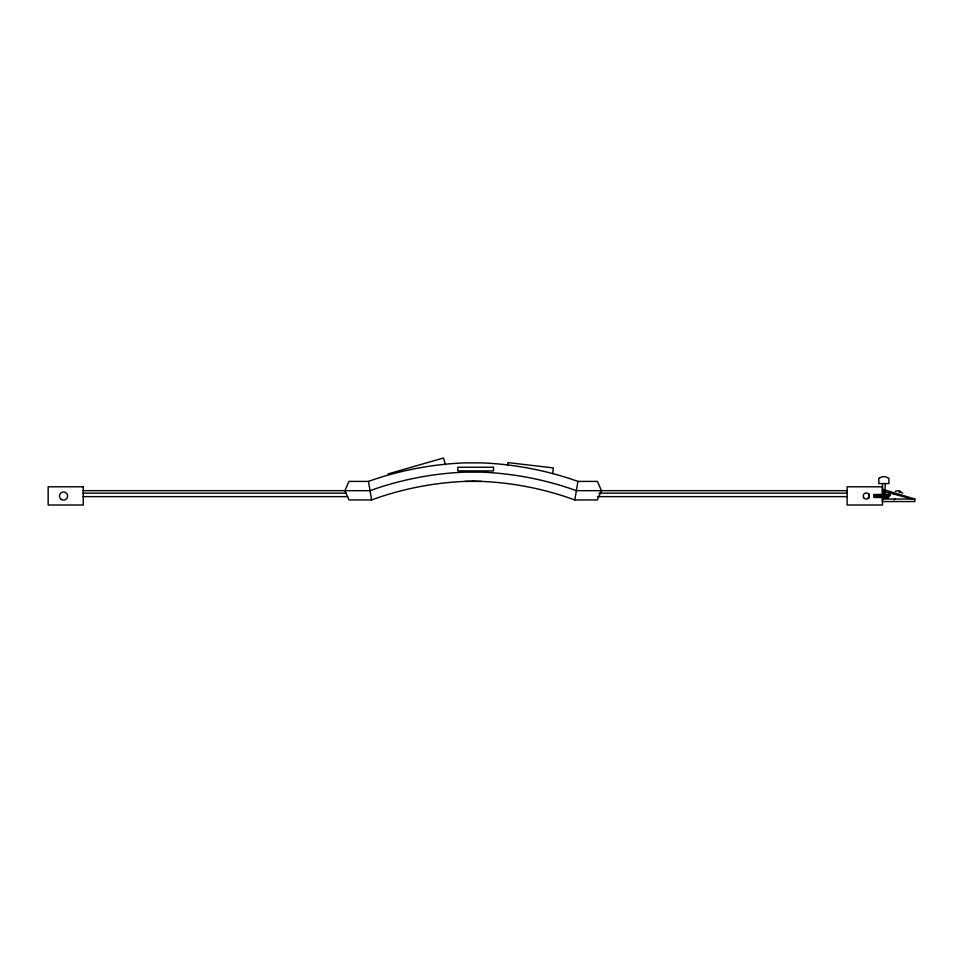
<?xml version="1.0" encoding="UTF-8"?>
<svg xmlns="http://www.w3.org/2000/svg" width="963" height="963" viewBox="0 0 963 963"><rect width="100%" height="100%" fill="white"/><g stroke="black" fill="none" stroke-linecap="round" stroke-linejoin="round"><path stroke-width="1.44" d="M507.549 465.466L507.886 462.601L553.316 467.898L552.654 473.627M574.791 499.941L577.932 481.404L597.373 481.404L601.478 490.673L597.373 499.941L574.791 499.941A309.942 309.942 0 0 0 481.416 481.404L472.737 481.163M894.206 500.002L894.904 498.87M868.686 494.97L869.3 494.079M895.205 491.262L899.382 490.709L902.74 493.273M473.652 481.163L464.96 481.404A309.942 309.942 0 0 0 371.598 499.941L349.015 499.941L344.91 490.673L349.015 481.404L368.456 481.404L373.933 479.49A328.467 328.467 0 0 1 464.19 462.89L482.198 462.89A328.467 328.467 0 0 1 572.455 479.49L577.932 481.404M388.065 473.928L443.486 457.991L445.424 464.744M889.8 494.212L873.814 494.537L873.658 495.885L890.017 495.584M464.96 481.404L481.416 481.404M882.361 489.228L914.85 499.027L914.85 501.554L882.361 501.554L882.361 499.027L914.85 499.027M82.999 490.673L370.033 490.673L376.87 488.277A319.198 319.198 0 0 1 464.575 472.147L481.813 472.147A319.198 319.198 0 0 1 569.518 488.277L576.356 490.673L601.478 490.673M601.935 490.673L847.115 490.673M882.361 491.082L912.322 499.027M82.999 493.152L346.235 493.152M598.926 493.152L847.115 493.152M82.999 496.631L347.739 496.631M597.421 496.631L847.115 496.631M899.033 492.045L900.032 492.454M893.363 493.044L894.206 494.2M868.674 497.101L869.312 497.967M368.456 481.404L371.598 499.941M889.812 494.236L890.017 495.56M885.166 483.558L885.166 493.188L882.469 493.188L882.469 483.558M882.505 493.802L882.505 486.797L847.115 486.797L847.115 505.009L882.505 505.009L882.505 498.003M868.421 497.173A2.432 2.432 0 0 1 868.048 497.69M888.741 496.451L888.512 497.763L873.971 497.426L873.814 496.077L888.741 496.427M879.58 477.913L878.822 478.455L878.822 483.558L888.921 483.558L888.921 478.358L885.647 476.829A7.969 7.969 0 0 0 882.084 476.854L879.58 477.913M493.513 467.26L457.822 467.26L457.822 470.907L493.513 470.907L493.513 467.26M83.263 486.797L48.15 486.797L48.15 505.009L83.263 505.009L83.263 486.797M864.196 498.268A3.058 3.058 0 0 0 869.252 496.715A3.058 3.058 0 0 0 865.376 493.104A3.058 3.058 0 0 0 864.196 498.268M60.765 499.003A4.069 4.069 0 0 0 67.494 496.944A4.069 4.069 0 0 0 62.342 492.141A4.069 4.069 0 0 0 60.765 499.003"/></g></svg>
